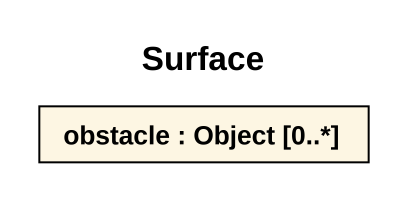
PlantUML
@startuml
title Surface
rectangle "obstacle : Object [0..*]" as obstacle
@enduml
